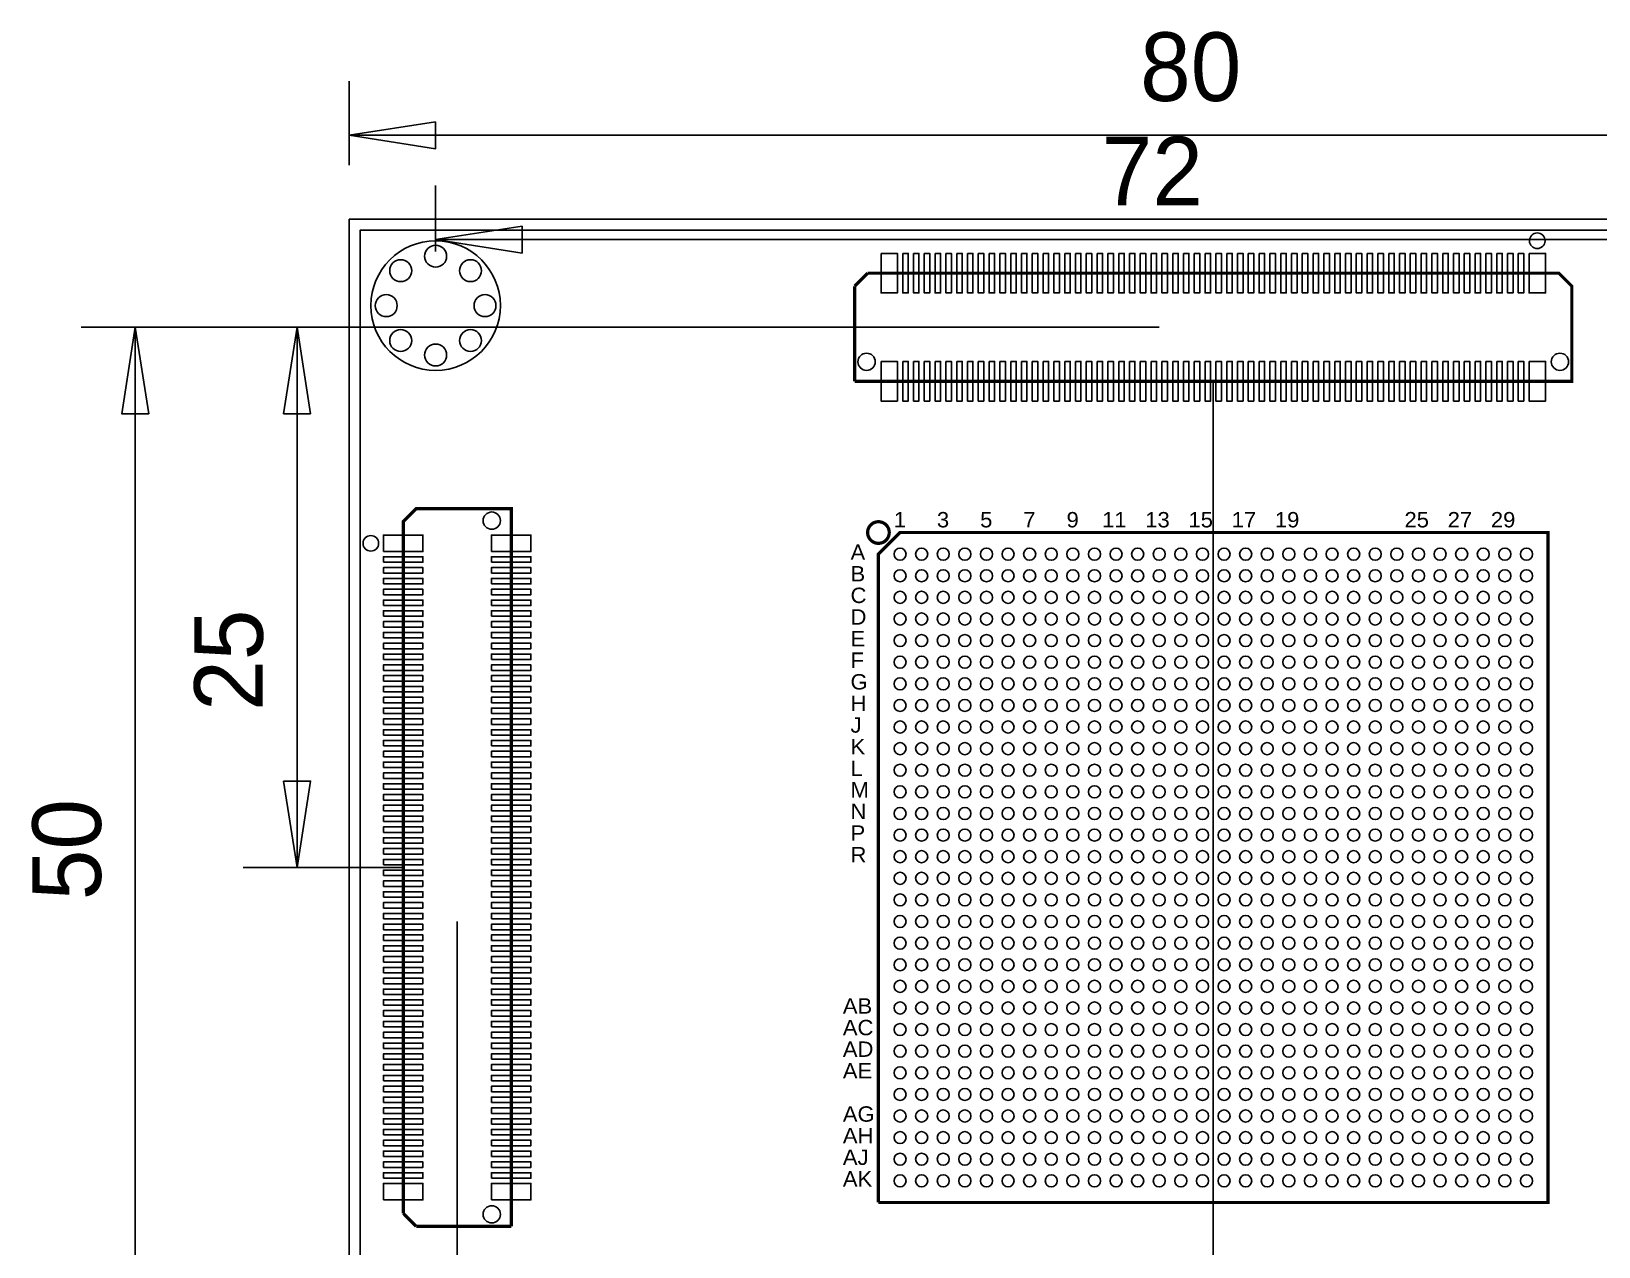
# Model space of a CAD drawing. Extents: x -15 to 102, y -18 to 70.
# Drawn here: x -14.7 to 57.8, y 12.5 to 68.7 of the extents above; entities that cross this region are included whole.
import ezdxf

# ---------------------------------------------------------------- set-up
doc = ezdxf.new("R2010")
doc.units = 0
doc.layers.add('123', color=253, linetype='CONTINUOUS')

msp = doc.modelspace()

# ---------------------------------------------------------------- linework, layer by layer
at = {"layer": '123'}
for points in [[(0, 62.5), (0, 66.381)], [(4, 64.506), (0, 63.881), (4, 63.256), (4, 64.506)], [(39.37, 63.881), (0, 63.881)], [(39.37, 63.881), (80, 63.881)], [(4, 58.5), (4, 61.555)], [(0, 0), (80, 0), (80, 60), (0, 60), (0, 0)], [(8, 59.68), (4, 59.055), (8, 58.43), (8, 59.68)], [(37.592, 59.055), (4, 59.055)], [(37.592, 59.055), (76, 59.055)], [(37.5, 55), (-12.406, 55)], [(-9.281, 51), (-9.906, 55), (-10.531, 51), (-9.281, 51)], [(-9.906, 31.242), (-9.906, 55)], [(37.5, 55), (-4.913, 55)], [(-1.788, 51), (-2.413, 55), (-3.038, 51), (-1.788, 51)], [(-2.413, 40.005), (-2.413, 55)], [(40, 52.5), (40, -10.501)], [(-2.413, 40.005), (-2.413, 30)], [(-3.038, 34), (-2.413, 30), (-1.788, 34), (-3.038, 34)], [(-9.906, 31.242), (-9.906, 5)], [(2.5, 30), (-4.913, 30)], [(5, 27.5), (5, -18.248)], [(5, 27.5), (5, -10.501)]]:
    msp.add_lwpolyline(points, dxfattribs=at)
for points in [[(0.508, 0.508), (0.508, 59.492), (79.492, 59.492), (79.492, 0.508)], [(24.619, 58.4144), (24.619, 56.5856), (25.381, 56.5856), (25.381, 58.4144)], [(25.623, 58.4144), (25.623, 56.5856), (25.877, 56.5856), (25.877, 58.4144)], [(26.123, 58.4144), (26.123, 56.5856), (26.377, 56.5856), (26.377, 58.4144)], [(26.623, 58.4144), (26.623, 56.5856), (26.877, 56.5856), (26.877, 58.4144)], [(27.123, 58.4144), (27.123, 56.5856), (27.377, 56.5856), (27.377, 58.4144)], [(27.623, 58.4144), (27.623, 56.5856), (27.877, 56.5856), (27.877, 58.4144)], [(28.123, 58.4144), (28.123, 56.5856), (28.377, 56.5856), (28.377, 58.4144)], [(28.623, 58.4144), (28.623, 56.5856), (28.877, 56.5856), (28.877, 58.4144)], [(29.123, 58.4144), (29.123, 56.5856), (29.377, 56.5856), (29.377, 58.4144)], [(29.623, 58.4144), (29.623, 56.5856), (29.877, 56.5856), (29.877, 58.4144)], [(30.123, 58.4144), (30.123, 56.5856), (30.377, 56.5856), (30.377, 58.4144)], [(30.623, 58.4144), (30.623, 56.5856), (30.877, 56.5856), (30.877, 58.4144)], [(31.123, 58.4144), (31.123, 56.5856), (31.377, 56.5856), (31.377, 58.4144)], [(31.623, 58.4144), (31.623, 56.5856), (31.877, 56.5856), (31.877, 58.4144)], [(32.123, 58.4144), (32.123, 56.5856), (32.377, 56.5856), (32.377, 58.4144)], [(32.623, 58.4144), (32.623, 56.5856), (32.877, 56.5856), (32.877, 58.4144)], [(33.123, 58.4144), (33.123, 56.5856), (33.377, 56.5856), (33.377, 58.4144)], [(33.623, 58.4144), (33.623, 56.5856), (33.877, 56.5856), (33.877, 58.4144)], [(34.123, 58.4144), (34.123, 56.5856), (34.377, 56.5856), (34.377, 58.4144)], [(34.623, 58.4144), (34.623, 56.5856), (34.877, 56.5856), (34.877, 58.4144)], [(35.123, 58.4144), (35.123, 56.5856), (35.377, 56.5856), (35.377, 58.4144)], [(35.623, 58.4144), (35.623, 56.5856), (35.877, 56.5856), (35.877, 58.4144)], [(36.123, 58.4144), (36.123, 56.5856), (36.377, 56.5856), (36.377, 58.4144)], [(36.623, 58.4144), (36.623, 56.5856), (36.877, 56.5856), (36.877, 58.4144)], [(37.123, 58.4144), (37.123, 56.5856), (37.377, 56.5856), (37.377, 58.4144)], [(37.623, 58.4144), (37.623, 56.5856), (37.877, 56.5856), (37.877, 58.4144)], [(38.123, 58.4144), (38.123, 56.5856), (38.377, 56.5856), (38.377, 58.4144)], [(38.623, 58.4144), (38.623, 56.5856), (38.877, 56.5856), (38.877, 58.4144)], [(39.123, 58.4144), (39.123, 56.5856), (39.377, 56.5856), (39.377, 58.4144)], [(39.623, 58.4144), (39.623, 56.5856), (39.877, 56.5856), (39.877, 58.4144)], [(40.123, 58.4144), (40.123, 56.5856), (40.377, 56.5856), (40.377, 58.4144)], [(40.623, 58.4144), (40.623, 56.5856), (40.877, 56.5856), (40.877, 58.4144)], [(41.123, 58.4144), (41.123, 56.5856), (41.377, 56.5856), (41.377, 58.4144)], [(41.623, 58.4144), (41.623, 56.5856), (41.877, 56.5856), (41.877, 58.4144)], [(42.123, 58.4144), (42.123, 56.5856), (42.377, 56.5856), (42.377, 58.4144)], [(42.623, 58.4144), (42.623, 56.5856), (42.877, 56.5856), (42.877, 58.4144)], [(43.123, 58.4144), (43.123, 56.5856), (43.377, 56.5856), (43.377, 58.4144)], [(43.623, 58.4144), (43.623, 56.5856), (43.877, 56.5856), (43.877, 58.4144)], [(44.123, 58.4144), (44.123, 56.5856), (44.377, 56.5856), (44.377, 58.4144)], [(44.623, 58.4144), (44.623, 56.5856), (44.877, 56.5856), (44.877, 58.4144)], [(45.123, 58.4144), (45.123, 56.5856), (45.377, 56.5856), (45.377, 58.4144)], [(45.623, 58.4144), (45.623, 56.5856), (45.877, 56.5856), (45.877, 58.4144)], [(46.123, 58.4144), (46.123, 56.5856), (46.377, 56.5856), (46.377, 58.4144)], [(46.623, 58.4144), (46.623, 56.5856), (46.877, 56.5856), (46.877, 58.4144)], [(47.123, 58.4144), (47.123, 56.5856), (47.377, 56.5856), (47.377, 58.4144)], [(47.623, 58.4144), (47.623, 56.5856), (47.877, 56.5856), (47.877, 58.4144)], [(48.123, 58.4144), (48.123, 56.5856), (48.377, 56.5856), (48.377, 58.4144)], [(48.623, 58.4144), (48.623, 56.5856), (48.877, 56.5856), (48.877, 58.4144)], [(49.123, 58.4144), (49.123, 56.5856), (49.377, 56.5856), (49.377, 58.4144)], [(49.623, 58.4144), (49.623, 56.5856), (49.877, 56.5856), (49.877, 58.4144)], [(50.123, 58.4144), (50.123, 56.5856), (50.377, 56.5856), (50.377, 58.4144)], [(50.623, 58.4144), (50.623, 56.5856), (50.877, 56.5856), (50.877, 58.4144)], [(51.123, 58.4144), (51.123, 56.5856), (51.377, 56.5856), (51.377, 58.4144)], [(51.623, 58.4144), (51.623, 56.5856), (51.877, 56.5856), (51.877, 58.4144)], [(52.123, 58.4144), (52.123, 56.5856), (52.377, 56.5856), (52.377, 58.4144)], [(52.623, 58.4144), (52.623, 56.5856), (52.877, 56.5856), (52.877, 58.4144)], [(53.123, 58.4144), (53.123, 56.5856), (53.377, 56.5856), (53.377, 58.4144)], [(53.623, 58.4144), (53.623, 56.5856), (53.877, 56.5856), (53.877, 58.4144)], [(54.123, 58.4144), (54.123, 56.5856), (54.377, 56.5856), (54.377, 58.4144)], [(54.619, 58.4144), (54.619, 56.5856), (55.381, 56.5856), (55.381, 58.4144)], [(24.619, 53.4144), (24.619, 51.5856), (25.381, 51.5856), (25.381, 53.4144)], [(25.623, 53.4144), (25.623, 51.5856), (25.877, 51.5856), (25.877, 53.4144)], [(26.123, 53.4144), (26.123, 51.5856), (26.377, 51.5856), (26.377, 53.4144)], [(26.623, 53.4144), (26.623, 51.5856), (26.877, 51.5856), (26.877, 53.4144)], [(27.123, 53.4144), (27.123, 51.5856), (27.377, 51.5856), (27.377, 53.4144)], [(27.623, 53.4144), (27.623, 51.5856), (27.877, 51.5856), (27.877, 53.4144)], [(28.123, 53.4144), (28.123, 51.5856), (28.377, 51.5856), (28.377, 53.4144)], [(28.623, 53.4144), (28.623, 51.5856), (28.877, 51.5856), (28.877, 53.4144)], [(29.123, 53.4144), (29.123, 51.5856), (29.377, 51.5856), (29.377, 53.4144)], [(29.623, 53.4144), (29.623, 51.5856), (29.877, 51.5856), (29.877, 53.4144)], [(30.123, 53.4144), (30.123, 51.5856), (30.377, 51.5856), (30.377, 53.4144)], [(30.623, 53.4144), (30.623, 51.5856), (30.877, 51.5856), (30.877, 53.4144)], [(31.123, 53.4144), (31.123, 51.5856), (31.377, 51.5856), (31.377, 53.4144)], [(31.623, 53.4144), (31.623, 51.5856), (31.877, 51.5856), (31.877, 53.4144)], [(32.123, 53.4144), (32.123, 51.5856), (32.377, 51.5856), (32.377, 53.4144)], [(32.623, 53.4144), (32.623, 51.5856), (32.877, 51.5856), (32.877, 53.4144)], [(33.123, 53.4144), (33.123, 51.5856), (33.377, 51.5856), (33.377, 53.4144)], [(33.623, 53.4144), (33.623, 51.5856), (33.877, 51.5856), (33.877, 53.4144)], [(34.123, 53.4144), (34.123, 51.5856), (34.377, 51.5856), (34.377, 53.4144)], [(34.623, 53.4144), (34.623, 51.5856), (34.877, 51.5856), (34.877, 53.4144)], [(35.123, 53.4144), (35.123, 51.5856), (35.377, 51.5856), (35.377, 53.4144)], [(35.623, 53.4144), (35.623, 51.5856), (35.877, 51.5856), (35.877, 53.4144)], [(36.123, 53.4144), (36.123, 51.5856), (36.377, 51.5856), (36.377, 53.4144)], [(36.623, 53.4144), (36.623, 51.5856), (36.877, 51.5856), (36.877, 53.4144)], [(37.123, 53.4144), (37.123, 51.5856), (37.377, 51.5856), (37.377, 53.4144)], [(37.623, 53.4144), (37.623, 51.5856), (37.877, 51.5856), (37.877, 53.4144)], [(38.123, 53.4144), (38.123, 51.5856), (38.377, 51.5856), (38.377, 53.4144)], [(38.623, 53.4144), (38.623, 51.5856), (38.877, 51.5856), (38.877, 53.4144)], [(39.123, 53.4144), (39.123, 51.5856), (39.377, 51.5856), (39.377, 53.4144)], [(39.623, 53.4144), (39.623, 51.5856), (39.877, 51.5856), (39.877, 53.4144)], [(40.123, 53.4144), (40.123, 51.5856), (40.377, 51.5856), (40.377, 53.4144)], [(40.623, 53.4144), (40.623, 51.5856), (40.877, 51.5856), (40.877, 53.4144)], [(41.123, 53.4144), (41.123, 51.5856), (41.377, 51.5856), (41.377, 53.4144)], [(41.623, 53.4144), (41.623, 51.5856), (41.877, 51.5856), (41.877, 53.4144)], [(42.123, 53.4144), (42.123, 51.5856), (42.377, 51.5856), (42.377, 53.4144)], [(42.623, 53.4144), (42.623, 51.5856), (42.877, 51.5856), (42.877, 53.4144)], [(43.123, 53.4144), (43.123, 51.5856), (43.377, 51.5856), (43.377, 53.4144)], [(43.623, 53.4144), (43.623, 51.5856), (43.877, 51.5856), (43.877, 53.4144)], [(44.123, 53.4144), (44.123, 51.5856), (44.377, 51.5856), (44.377, 53.4144)], [(44.623, 53.4144), (44.623, 51.5856), (44.877, 51.5856), (44.877, 53.4144)], [(45.123, 53.4144), (45.123, 51.5856), (45.377, 51.5856), (45.377, 53.4144)], [(45.623, 53.4144), (45.623, 51.5856), (45.877, 51.5856), (45.877, 53.4144)], [(46.123, 53.4144), (46.123, 51.5856), (46.377, 51.5856), (46.377, 53.4144)], [(46.623, 53.4144), (46.623, 51.5856), (46.877, 51.5856), (46.877, 53.4144)], [(47.123, 53.4144), (47.123, 51.5856), (47.377, 51.5856), (47.377, 53.4144)], [(47.623, 53.4144), (47.623, 51.5856), (47.877, 51.5856), (47.877, 53.4144)], [(48.123, 53.4144), (48.123, 51.5856), (48.377, 51.5856), (48.377, 53.4144)], [(48.623, 53.4144), (48.623, 51.5856), (48.877, 51.5856), (48.877, 53.4144)], [(49.123, 53.4144), (49.123, 51.5856), (49.377, 51.5856), (49.377, 53.4144)], [(49.623, 53.4144), (49.623, 51.5856), (49.877, 51.5856), (49.877, 53.4144)], [(50.123, 53.4144), (50.123, 51.5856), (50.377, 51.5856), (50.377, 53.4144)], [(50.623, 53.4144), (50.623, 51.5856), (50.877, 51.5856), (50.877, 53.4144)], [(51.123, 53.4144), (51.123, 51.5856), (51.377, 51.5856), (51.377, 53.4144)], [(51.623, 53.4144), (51.623, 51.5856), (51.877, 51.5856), (51.877, 53.4144)], [(52.123, 53.4144), (52.123, 51.5856), (52.377, 51.5856), (52.377, 53.4144)], [(52.623, 53.4144), (52.623, 51.5856), (52.877, 51.5856), (52.877, 53.4144)], [(53.123, 53.4144), (53.123, 51.5856), (53.377, 51.5856), (53.377, 53.4144)], [(53.623, 53.4144), (53.623, 51.5856), (53.877, 51.5856), (53.877, 53.4144)], [(54.123, 53.4144), (54.123, 51.5856), (54.377, 51.5856), (54.377, 53.4144)], [(54.619, 53.4144), (54.619, 51.5856), (55.381, 51.5856), (55.381, 53.4144)], [(1.5856, 44.619), (3.4144, 44.619), (3.4144, 45.381), (1.5856, 45.381)], [(6.5856, 44.619), (8.4144, 44.619), (8.4144, 45.381), (6.5856, 45.381)], [(1.5856, 44.123), (3.4144, 44.123), (3.4144, 44.377), (1.5856, 44.377)], [(6.5856, 44.123), (8.4144, 44.123), (8.4144, 44.377), (6.5856, 44.377)], [(1.5856, 43.623), (3.4144, 43.623), (3.4144, 43.877), (1.5856, 43.877)], [(6.5856, 43.623), (8.4144, 43.623), (8.4144, 43.877), (6.5856, 43.877)], [(1.5856, 43.123), (3.4144, 43.123), (3.4144, 43.377), (1.5856, 43.377)], [(1.5856, 42.623), (3.4144, 42.623), (3.4144, 42.877), (1.5856, 42.877)], [(6.5856, 43.123), (8.4144, 43.123), (8.4144, 43.377), (6.5856, 43.377)], [(6.5856, 42.623), (8.4144, 42.623), (8.4144, 42.877), (6.5856, 42.877)], [(1.5856, 42.123), (3.4144, 42.123), (3.4144, 42.377), (1.5856, 42.377)], [(6.5856, 42.123), (8.4144, 42.123), (8.4144, 42.377), (6.5856, 42.377)], [(1.5856, 41.623), (3.4144, 41.623), (3.4144, 41.877), (1.5856, 41.877)], [(1.5856, 41.123), (3.4144, 41.123), (3.4144, 41.377), (1.5856, 41.377)], [(6.5856, 41.623), (8.4144, 41.623), (8.4144, 41.877), (6.5856, 41.877)], [(6.5856, 41.123), (8.4144, 41.123), (8.4144, 41.377), (6.5856, 41.377)], [(1.5856, 40.623), (3.4144, 40.623), (3.4144, 40.877), (1.5856, 40.877)], [(6.5856, 40.623), (8.4144, 40.623), (8.4144, 40.877), (6.5856, 40.877)], [(1.5856, 40.123), (3.4144, 40.123), (3.4144, 40.377), (1.5856, 40.377)], [(6.5856, 40.123), (8.4144, 40.123), (8.4144, 40.377), (6.5856, 40.377)], [(1.5856, 39.623), (3.4144, 39.623), (3.4144, 39.877), (1.5856, 39.877)], [(1.5856, 39.123), (3.4144, 39.123), (3.4144, 39.377), (1.5856, 39.377)], [(6.5856, 39.623), (8.4144, 39.623), (8.4144, 39.877), (6.5856, 39.877)], [(6.5856, 39.123), (8.4144, 39.123), (8.4144, 39.377), (6.5856, 39.377)], [(1.5856, 38.623), (3.4144, 38.623), (3.4144, 38.877), (1.5856, 38.877)], [(6.5856, 38.623), (8.4144, 38.623), (8.4144, 38.877), (6.5856, 38.877)], [(1.5856, 38.123), (3.4144, 38.123), (3.4144, 38.377), (1.5856, 38.377)], [(1.5856, 37.623), (3.4144, 37.623), (3.4144, 37.877), (1.5856, 37.877)], [(6.5856, 38.123), (8.4144, 38.123), (8.4144, 38.377), (6.5856, 38.377)], [(6.5856, 37.623), (8.4144, 37.623), (8.4144, 37.877), (6.5856, 37.877)], [(1.5856, 37.123), (3.4144, 37.123), (3.4144, 37.377), (1.5856, 37.377)], [(6.5856, 37.123), (8.4144, 37.123), (8.4144, 37.377), (6.5856, 37.377)], [(1.5856, 36.623), (3.4144, 36.623), (3.4144, 36.877), (1.5856, 36.877)], [(1.5856, 36.123), (3.4144, 36.123), (3.4144, 36.377), (1.5856, 36.377)], [(6.5856, 36.623), (8.4144, 36.623), (8.4144, 36.877), (6.5856, 36.877)], [(6.5856, 36.123), (8.4144, 36.123), (8.4144, 36.377), (6.5856, 36.377)], [(1.5856, 35.623), (3.4144, 35.623), (3.4144, 35.877), (1.5856, 35.877)], [(6.5856, 35.623), (8.4144, 35.623), (8.4144, 35.877), (6.5856, 35.877)], [(1.5856, 35.123), (3.4144, 35.123), (3.4144, 35.377), (1.5856, 35.377)], [(1.5856, 34.623), (3.4144, 34.623), (3.4144, 34.877), (1.5856, 34.877)], [(6.5856, 35.123), (8.4144, 35.123), (8.4144, 35.377), (6.5856, 35.377)], [(6.5856, 34.623), (8.4144, 34.623), (8.4144, 34.877), (6.5856, 34.877)], [(1.5856, 34.123), (3.4144, 34.123), (3.4144, 34.377), (1.5856, 34.377)], [(6.5856, 34.123), (8.4144, 34.123), (8.4144, 34.377), (6.5856, 34.377)], [(1.5856, 33.623), (3.4144, 33.623), (3.4144, 33.877), (1.5856, 33.877)], [(1.5856, 33.123), (3.4144, 33.123), (3.4144, 33.377), (1.5856, 33.377)], [(6.5856, 33.623), (8.4144, 33.623), (8.4144, 33.877), (6.5856, 33.877)], [(6.5856, 33.123), (8.4144, 33.123), (8.4144, 33.377), (6.5856, 33.377)], [(1.5856, 32.623), (3.4144, 32.623), (3.4144, 32.877), (1.5856, 32.877)], [(6.5856, 32.623), (8.4144, 32.623), (8.4144, 32.877), (6.5856, 32.877)], [(1.5856, 32.123), (3.4144, 32.123), (3.4144, 32.377), (1.5856, 32.377)], [(6.5856, 32.123), (8.4144, 32.123), (8.4144, 32.377), (6.5856, 32.377)], [(1.5856, 31.623), (3.4144, 31.623), (3.4144, 31.877), (1.5856, 31.877)], [(1.5856, 31.123), (3.4144, 31.123), (3.4144, 31.377), (1.5856, 31.377)], [(6.5856, 31.623), (8.4144, 31.623), (8.4144, 31.877), (6.5856, 31.877)], [(6.5856, 31.123), (8.4144, 31.123), (8.4144, 31.377), (6.5856, 31.377)], [(1.5856, 30.623), (3.4144, 30.623), (3.4144, 30.877), (1.5856, 30.877)], [(6.5856, 30.623), (8.4144, 30.623), (8.4144, 30.877), (6.5856, 30.877)], [(1.5856, 30.123), (3.4144, 30.123), (3.4144, 30.377), (1.5856, 30.377)], [(1.5856, 29.623), (3.4144, 29.623), (3.4144, 29.877), (1.5856, 29.877)], [(6.5856, 30.123), (8.4144, 30.123), (8.4144, 30.377), (6.5856, 30.377)], [(6.5856, 29.623), (8.4144, 29.623), (8.4144, 29.877), (6.5856, 29.877)], [(1.5856, 29.123), (3.4144, 29.123), (3.4144, 29.377), (1.5856, 29.377)], [(6.5856, 29.123), (8.4144, 29.123), (8.4144, 29.377), (6.5856, 29.377)], [(1.5856, 28.623), (3.4144, 28.623), (3.4144, 28.877), (1.5856, 28.877)], [(1.5856, 28.123), (3.4144, 28.123), (3.4144, 28.377), (1.5856, 28.377)], [(6.5856, 28.623), (8.4144, 28.623), (8.4144, 28.877), (6.5856, 28.877)], [(6.5856, 28.123), (8.4144, 28.123), (8.4144, 28.377), (6.5856, 28.377)], [(1.5856, 27.623), (3.4144, 27.623), (3.4144, 27.877), (1.5856, 27.877)], [(6.5856, 27.623), (8.4144, 27.623), (8.4144, 27.877), (6.5856, 27.877)], [(1.5856, 27.123), (3.4144, 27.123), (3.4144, 27.377), (1.5856, 27.377)], [(1.5856, 26.623), (3.4144, 26.623), (3.4144, 26.877), (1.5856, 26.877)], [(6.5856, 27.123), (8.4144, 27.123), (8.4144, 27.377), (6.5856, 27.377)], [(6.5856, 26.623), (8.4144, 26.623), (8.4144, 26.877), (6.5856, 26.877)], [(1.5856, 26.123), (3.4144, 26.123), (3.4144, 26.377), (1.5856, 26.377)], [(6.5856, 26.123), (8.4144, 26.123), (8.4144, 26.377), (6.5856, 26.377)], [(1.5856, 25.623), (3.4144, 25.623), (3.4144, 25.877), (1.5856, 25.877)], [(6.5856, 25.623), (8.4144, 25.623), (8.4144, 25.877), (6.5856, 25.877)], [(1.5856, 25.123), (3.4144, 25.123), (3.4144, 25.377), (1.5856, 25.377)], [(1.5856, 24.623), (3.4144, 24.623), (3.4144, 24.877), (1.5856, 24.877)], [(6.5856, 25.123), (8.4144, 25.123), (8.4144, 25.377), (6.5856, 25.377)], [(6.5856, 24.623), (8.4144, 24.623), (8.4144, 24.877), (6.5856, 24.877)], [(1.5856, 24.123), (3.4144, 24.123), (3.4144, 24.377), (1.5856, 24.377)], [(6.5856, 24.123), (8.4144, 24.123), (8.4144, 24.377), (6.5856, 24.377)], [(1.5856, 23.623), (3.4144, 23.623), (3.4144, 23.877), (1.5856, 23.877)], [(1.5856, 23.123), (3.4144, 23.123), (3.4144, 23.377), (1.5856, 23.377)], [(6.5856, 23.623), (8.4144, 23.623), (8.4144, 23.877), (6.5856, 23.877)], [(6.5856, 23.123), (8.4144, 23.123), (8.4144, 23.377), (6.5856, 23.377)], [(1.5856, 22.623), (3.4144, 22.623), (3.4144, 22.877), (1.5856, 22.877)], [(6.5856, 22.623), (8.4144, 22.623), (8.4144, 22.877), (6.5856, 22.877)], [(1.5856, 22.123), (3.4144, 22.123), (3.4144, 22.377), (1.5856, 22.377)], [(1.5856, 21.623), (3.4144, 21.623), (3.4144, 21.877), (1.5856, 21.877)], [(6.5856, 22.123), (8.4144, 22.123), (8.4144, 22.377), (6.5856, 22.377)], [(6.5856, 21.623), (8.4144, 21.623), (8.4144, 21.877), (6.5856, 21.877)], [(1.5856, 21.123), (3.4144, 21.123), (3.4144, 21.377), (1.5856, 21.377)], [(6.5856, 21.123), (8.4144, 21.123), (8.4144, 21.377), (6.5856, 21.377)], [(1.5856, 20.623), (3.4144, 20.623), (3.4144, 20.877), (1.5856, 20.877)], [(1.5856, 20.123), (3.4144, 20.123), (3.4144, 20.377), (1.5856, 20.377)], [(6.5856, 20.623), (8.4144, 20.623), (8.4144, 20.877), (6.5856, 20.877)], [(6.5856, 20.123), (8.4144, 20.123), (8.4144, 20.377), (6.5856, 20.377)], [(1.5856, 19.623), (3.4144, 19.623), (3.4144, 19.877), (1.5856, 19.877)], [(6.5856, 19.623), (8.4144, 19.623), (8.4144, 19.877), (6.5856, 19.877)], [(1.5856, 19.123), (3.4144, 19.123), (3.4144, 19.377), (1.5856, 19.377)], [(1.5856, 18.623), (3.4144, 18.623), (3.4144, 18.877), (1.5856, 18.877)], [(6.5856, 19.123), (8.4144, 19.123), (8.4144, 19.377), (6.5856, 19.377)], [(6.5856, 18.623), (8.4144, 18.623), (8.4144, 18.877), (6.5856, 18.877)], [(1.5856, 18.123), (3.4144, 18.123), (3.4144, 18.377), (1.5856, 18.377)], [(6.5856, 18.123), (8.4144, 18.123), (8.4144, 18.377), (6.5856, 18.377)], [(1.5856, 17.623), (3.4144, 17.623), (3.4144, 17.877), (1.5856, 17.877)], [(6.5856, 17.623), (8.4144, 17.623), (8.4144, 17.877), (6.5856, 17.877)], [(1.5856, 17.123), (3.4144, 17.123), (3.4144, 17.377), (1.5856, 17.377)], [(1.5856, 16.623), (3.4144, 16.623), (3.4144, 16.877), (1.5856, 16.877)], [(6.5856, 17.123), (8.4144, 17.123), (8.4144, 17.377), (6.5856, 17.377)], [(6.5856, 16.623), (8.4144, 16.623), (8.4144, 16.877), (6.5856, 16.877)], [(1.5856, 16.123), (3.4144, 16.123), (3.4144, 16.377), (1.5856, 16.377)], [(6.5856, 16.123), (8.4144, 16.123), (8.4144, 16.377), (6.5856, 16.377)], [(1.5856, 15.623), (3.4144, 15.623), (3.4144, 15.877), (1.5856, 15.877)], [(1.5856, 14.619), (3.4144, 14.619), (3.4144, 15.381), (1.5856, 15.381)], [(6.5856, 15.623), (8.4144, 15.623), (8.4144, 15.877), (6.5856, 15.877)], [(6.5856, 14.619), (8.4144, 14.619), (8.4144, 15.381), (6.5856, 15.381)]]:
    msp.add_lwpolyline(points, close=True, dxfattribs=at)
for points in [[(55.361, 59, 1), (54.639, 59, 1)], [(1.361, 45, 1), (0.639, 45, 1)]]:
    msp.add_lwpolyline(points, format="xyb", close=True, dxfattribs=at)
at = {"layer": '123', "const_width": 0.15}
for points in [[(23.4, 56.9), (24, 57.5)], [(24, 57.5), (56, 57.5), (56.6, 56.9), (56.6, 52.5), (23.4, 52.5)], [(23.4, 52.5), (23.4, 56.9)], [(2.5, 14), (2.5, 46), (3.1, 46.6), (7.5, 46.6), (7.5, 13.4)], [(24.5, 14.5), (55.5, 14.5), (55.5, 45.5), (25.5, 45.5), (24.5, 44.5), (24.5, 44)], [(25.5, 45.5), (24.5, 44.5)], [(24.5, 44), (24.5, 14.5)], [(3.1, 13.4), (2.5, 14)], [(7.5, 13.4), (3.1, 13.4)]]:
    msp.add_lwpolyline(points, dxfattribs=at)
msp.add_lwpolyline([(25, 45.5, 0.999982), (24, 45.5, 1.000018), (25, 45.5)], format="xyb", dxfattribs=at)
at = {"layer": '123'}
for centre, radius in [((4, 56), 2.9972), ((4, 56), 2.9972), ((4, 58.286), 0.508), ((4, 58.286), 0.508), ((2.3835, 57.6165), 0.508), ((2.3835, 57.6165), 0.508), ((5.6165, 57.6165), 0.508), ((5.6165, 57.6165), 0.508), ((1.714, 56), 0.508), ((1.714, 56), 0.508), ((6.286, 56), 0.508), ((6.286, 56), 0.508), ((2.3835, 54.3835), 0.508), ((2.3835, 54.3835), 0.508), ((5.6165, 54.3835), 0.508), ((5.6165, 54.3835), 0.508), ((4, 53.714), 0.508), ((4, 53.714), 0.508), ((23.95, 53.4), 0.4), ((23.95, 53.4), 0.4), ((56.05, 53.4), 0.4), ((56.05, 53.4), 0.4), ((6.6, 46.05), 0.4), ((6.6, 46.05), 0.4), ((25.5, 44.5), 0.2794), ((26.5, 44.5), 0.2794), ((27.5, 44.5), 0.2794), ((28.5, 44.5), 0.2794), ((29.5, 44.5), 0.2794), ((30.5, 44.5), 0.2794), ((31.5, 44.5), 0.2794), ((32.5, 44.5), 0.2794), ((33.5, 44.5), 0.2794), ((34.5, 44.5), 0.2794), ((35.5, 44.5), 0.2794), ((36.5, 44.5), 0.2794), ((37.5, 44.5), 0.2794), ((38.5, 44.5), 0.2794), ((39.5, 44.5), 0.2794), ((40.5, 44.5), 0.2794), ((41.5, 44.5), 0.2794), ((42.5, 44.5), 0.2794), ((43.5, 44.5), 0.2794), ((44.5, 44.5), 0.2794), ((45.5, 44.5), 0.2794), ((46.5, 44.5), 0.2794), ((47.5, 44.5), 0.2794), ((48.5, 44.5), 0.2794), ((49.5, 44.5), 0.2794), ((50.5, 44.5), 0.2794), ((51.5, 44.5), 0.2794), ((52.5, 44.5), 0.2794), ((53.5, 44.5), 0.2794), ((54.5, 44.5), 0.2794), ((25.5, 43.5), 0.2794), ((26.5, 43.5), 0.2794), ((27.5, 43.5), 0.2794), ((28.5, 43.5), 0.2794), ((29.5, 43.5), 0.2794), ((30.5, 43.5), 0.2794), ((31.5, 43.5), 0.2794), ((32.5, 43.5), 0.2794), ((33.5, 43.5), 0.2794), ((34.5, 43.5), 0.2794), ((35.5, 43.5), 0.2794), ((36.5, 43.5), 0.2794), ((37.5, 43.5), 0.2794), ((38.5, 43.5), 0.2794), ((39.5, 43.5), 0.2794), ((40.5, 43.5), 0.2794), ((41.5, 43.5), 0.2794), ((42.5, 43.5), 0.2794), ((43.5, 43.5), 0.2794), ((44.5, 43.5), 0.2794), ((45.5, 43.5), 0.2794), ((46.5, 43.5), 0.2794), ((47.5, 43.5), 0.2794), ((48.5, 43.5), 0.2794), ((49.5, 43.5), 0.2794), ((50.5, 43.5), 0.2794), ((51.5, 43.5), 0.2794), ((52.5, 43.5), 0.2794), ((53.5, 43.5), 0.2794), ((54.5, 43.5), 0.2794), ((25.5, 42.5), 0.2794), ((26.5, 42.5), 0.2794), ((27.5, 42.5), 0.2794), ((28.5, 42.5), 0.2794), ((29.5, 42.5), 0.2794), ((30.5, 42.5), 0.2794), ((31.5, 42.5), 0.2794), ((32.5, 42.5), 0.2794), ((33.5, 42.5), 0.2794), ((34.5, 42.5), 0.2794), ((35.5, 42.5), 0.2794), ((36.5, 42.5), 0.2794), ((37.5, 42.5), 0.2794), ((38.5, 42.5), 0.2794), ((39.5, 42.5), 0.2794), ((40.5, 42.5), 0.2794), ((41.5, 42.5), 0.2794), ((42.5, 42.5), 0.2794), ((43.5, 42.5), 0.2794), ((44.5, 42.5), 0.2794), ((45.5, 42.5), 0.2794), ((46.5, 42.5), 0.2794), ((47.5, 42.5), 0.2794), ((48.5, 42.5), 0.2794), ((49.5, 42.5), 0.2794), ((50.5, 42.5), 0.2794), ((51.5, 42.5), 0.2794), ((52.5, 42.5), 0.2794), ((53.5, 42.5), 0.2794), ((54.5, 42.5), 0.2794), ((25.5, 41.5), 0.2794), ((26.5, 41.5), 0.2794), ((27.5, 41.5), 0.2794), ((28.5, 41.5), 0.2794), ((29.5, 41.5), 0.2794), ((30.5, 41.5), 0.2794), ((31.5, 41.5), 0.2794), ((32.5, 41.5), 0.2794), ((33.5, 41.5), 0.2794), ((34.5, 41.5), 0.2794), ((35.5, 41.5), 0.2794), ((36.5, 41.5), 0.2794), ((37.5, 41.5), 0.2794), ((38.5, 41.5), 0.2794), ((39.5, 41.5), 0.2794), ((40.5, 41.5), 0.2794), ((41.5, 41.5), 0.2794), ((42.5, 41.5), 0.2794), ((43.5, 41.5), 0.2794), ((44.5, 41.5), 0.2794), ((45.5, 41.5), 0.2794), ((46.5, 41.5), 0.2794), ((47.5, 41.5), 0.2794), ((48.5, 41.5), 0.2794), ((49.5, 41.5), 0.2794), ((50.5, 41.5), 0.2794), ((51.5, 41.5), 0.2794), ((52.5, 41.5), 0.2794), ((53.5, 41.5), 0.2794), ((54.5, 41.5), 0.2794), ((25.5, 40.5), 0.2794), ((26.5, 40.5), 0.2794), ((27.5, 40.5), 0.2794), ((28.5, 40.5), 0.2794), ((29.5, 40.5), 0.2794), ((30.5, 40.5), 0.2794), ((31.5, 40.5), 0.2794), ((32.5, 40.5), 0.2794), ((33.5, 40.5), 0.2794), ((34.5, 40.5), 0.2794), ((35.5, 40.5), 0.2794), ((36.5, 40.5), 0.2794), ((37.5, 40.5), 0.2794), ((38.5, 40.5), 0.2794), ((39.5, 40.5), 0.2794), ((40.5, 40.5), 0.2794), ((41.5, 40.5), 0.2794), ((42.5, 40.5), 0.2794), ((43.5, 40.5), 0.2794), ((44.5, 40.5), 0.2794), ((45.5, 40.5), 0.2794), ((46.5, 40.5), 0.2794), ((47.5, 40.5), 0.2794), ((48.5, 40.5), 0.2794), ((49.5, 40.5), 0.2794), ((50.5, 40.5), 0.2794), ((51.5, 40.5), 0.2794), ((52.5, 40.5), 0.2794), ((53.5, 40.5), 0.2794), ((54.5, 40.5), 0.2794), ((25.5, 39.5), 0.2794), ((26.5, 39.5), 0.2794), ((27.5, 39.5), 0.2794), ((28.5, 39.5), 0.2794), ((29.5, 39.5), 0.2794), ((30.5, 39.5), 0.2794), ((31.5, 39.5), 0.2794), ((32.5, 39.5), 0.2794), ((33.5, 39.5), 0.2794), ((34.5, 39.5), 0.2794), ((35.5, 39.5), 0.2794), ((36.5, 39.5), 0.2794), ((37.5, 39.5), 0.2794), ((38.5, 39.5), 0.2794), ((39.5, 39.5), 0.2794), ((40.5, 39.5), 0.2794), ((41.5, 39.5), 0.2794), ((42.5, 39.5), 0.2794), ((43.5, 39.5), 0.2794), ((44.5, 39.5), 0.2794), ((45.5, 39.5), 0.2794), ((46.5, 39.5), 0.2794), ((47.5, 39.5), 0.2794), ((48.5, 39.5), 0.2794), ((49.5, 39.5), 0.2794), ((50.5, 39.5), 0.2794), ((51.5, 39.5), 0.2794), ((52.5, 39.5), 0.2794), ((53.5, 39.5), 0.2794), ((54.5, 39.5), 0.2794), ((25.5, 38.5), 0.2794), ((26.5, 38.5), 0.2794), ((27.5, 38.5), 0.2794), ((28.5, 38.5), 0.2794), ((29.5, 38.5), 0.2794), ((30.5, 38.5), 0.2794), ((31.5, 38.5), 0.2794), ((32.5, 38.5), 0.2794), ((33.5, 38.5), 0.2794), ((34.5, 38.5), 0.2794), ((35.5, 38.5), 0.2794), ((36.5, 38.5), 0.2794), ((37.5, 38.5), 0.2794), ((38.5, 38.5), 0.2794), ((39.5, 38.5), 0.2794), ((40.5, 38.5), 0.2794), ((41.5, 38.5), 0.2794), ((42.5, 38.5), 0.2794), ((43.5, 38.5), 0.2794), ((44.5, 38.5), 0.2794), ((45.5, 38.5), 0.2794), ((46.5, 38.5), 0.2794), ((47.5, 38.5), 0.2794), ((48.5, 38.5), 0.2794), ((49.5, 38.5), 0.2794), ((50.5, 38.5), 0.2794), ((51.5, 38.5), 0.2794), ((52.5, 38.5), 0.2794), ((53.5, 38.5), 0.2794), ((54.5, 38.5), 0.2794), ((25.5, 37.5), 0.2794), ((26.5, 37.5), 0.2794), ((27.5, 37.5), 0.2794), ((28.5, 37.5), 0.2794), ((29.5, 37.5), 0.2794), ((30.5, 37.5), 0.2794), ((31.5, 37.5), 0.2794), ((32.5, 37.5), 0.2794), ((33.5, 37.5), 0.2794), ((34.5, 37.5), 0.2794), ((35.5, 37.5), 0.2794), ((36.5, 37.5), 0.2794), ((37.5, 37.5), 0.2794), ((38.5, 37.5), 0.2794), ((39.5, 37.5), 0.2794), ((40.5, 37.5), 0.2794), ((41.5, 37.5), 0.2794), ((42.5, 37.5), 0.2794), ((43.5, 37.5), 0.2794), ((44.5, 37.5), 0.2794), ((45.5, 37.5), 0.2794), ((46.5, 37.5), 0.2794), ((47.5, 37.5), 0.2794), ((48.5, 37.5), 0.2794), ((49.5, 37.5), 0.2794), ((50.5, 37.5), 0.2794), ((51.5, 37.5), 0.2794), ((52.5, 37.5), 0.2794), ((53.5, 37.5), 0.2794), ((54.5, 37.5), 0.2794), ((25.5, 36.5), 0.2794), ((26.5, 36.5), 0.2794), ((27.5, 36.5), 0.2794), ((28.5, 36.5), 0.2794), ((29.5, 36.5), 0.2794), ((30.5, 36.5), 0.2794), ((31.5, 36.5), 0.2794), ((32.5, 36.5), 0.2794), ((33.5, 36.5), 0.2794), ((34.5, 36.5), 0.2794), ((35.5, 36.5), 0.2794), ((36.5, 36.5), 0.2794), ((37.5, 36.5), 0.2794), ((38.5, 36.5), 0.2794), ((39.5, 36.5), 0.2794), ((40.5, 36.5), 0.2794), ((41.5, 36.5), 0.2794), ((42.5, 36.5), 0.2794), ((43.5, 36.5), 0.2794), ((44.5, 36.5), 0.2794), ((45.5, 36.5), 0.2794), ((46.5, 36.5), 0.2794), ((47.5, 36.5), 0.2794), ((48.5, 36.5), 0.2794), ((49.5, 36.5), 0.2794), ((50.5, 36.5), 0.2794), ((51.5, 36.5), 0.2794), ((52.5, 36.5), 0.2794), ((53.5, 36.5), 0.2794), ((54.5, 36.5), 0.2794), ((25.5, 35.5), 0.2794), ((26.5, 35.5), 0.2794), ((27.5, 35.5), 0.2794), ((28.5, 35.5), 0.2794), ((29.5, 35.5), 0.2794), ((30.5, 35.5), 0.2794), ((31.5, 35.5), 0.2794), ((32.5, 35.5), 0.2794), ((33.5, 35.5), 0.2794), ((34.5, 35.5), 0.2794), ((35.5, 35.5), 0.2794), ((36.5, 35.5), 0.2794), ((37.5, 35.5), 0.2794), ((38.5, 35.5), 0.2794), ((39.5, 35.5), 0.2794), ((40.5, 35.5), 0.2794), ((41.5, 35.5), 0.2794), ((42.5, 35.5), 0.2794), ((43.5, 35.5), 0.2794), ((44.5, 35.5), 0.2794), ((45.5, 35.5), 0.2794), ((46.5, 35.5), 0.2794), ((47.5, 35.5), 0.2794), ((48.5, 35.5), 0.2794), ((49.5, 35.5), 0.2794), ((50.5, 35.5), 0.2794), ((51.5, 35.5), 0.2794), ((52.5, 35.5), 0.2794), ((53.5, 35.5), 0.2794), ((54.5, 35.5), 0.2794), ((25.5, 34.5), 0.2794), ((26.5, 34.5), 0.2794), ((27.5, 34.5), 0.2794), ((28.5, 34.5), 0.2794), ((29.5, 34.5), 0.2794), ((30.5, 34.5), 0.2794), ((31.5, 34.5), 0.2794), ((32.5, 34.5), 0.2794), ((33.5, 34.5), 0.2794), ((34.5, 34.5), 0.2794), ((35.5, 34.5), 0.2794), ((36.5, 34.5), 0.2794), ((37.5, 34.5), 0.2794), ((38.5, 34.5), 0.2794), ((39.5, 34.5), 0.2794), ((40.5, 34.5), 0.2794), ((41.5, 34.5), 0.2794), ((42.5, 34.5), 0.2794), ((43.5, 34.5), 0.2794), ((44.5, 34.5), 0.2794), ((45.5, 34.5), 0.2794), ((46.5, 34.5), 0.2794), ((47.5, 34.5), 0.2794), ((48.5, 34.5), 0.2794), ((49.5, 34.5), 0.2794), ((50.5, 34.5), 0.2794), ((51.5, 34.5), 0.2794), ((52.5, 34.5), 0.2794), ((53.5, 34.5), 0.2794), ((54.5, 34.5), 0.2794), ((25.5, 33.5), 0.2794), ((26.5, 33.5), 0.2794), ((27.5, 33.5), 0.2794), ((28.5, 33.5), 0.2794), ((29.5, 33.5), 0.2794), ((30.5, 33.5), 0.2794), ((31.5, 33.5), 0.2794), ((32.5, 33.5), 0.2794), ((33.5, 33.5), 0.2794), ((34.5, 33.5), 0.2794), ((35.5, 33.5), 0.2794), ((36.5, 33.5), 0.2794), ((37.5, 33.5), 0.2794), ((38.5, 33.5), 0.2794), ((39.5, 33.5), 0.2794), ((40.5, 33.5), 0.2794), ((41.5, 33.5), 0.2794), ((42.5, 33.5), 0.2794), ((43.5, 33.5), 0.2794), ((44.5, 33.5), 0.2794), ((45.5, 33.5), 0.2794), ((46.5, 33.5), 0.2794), ((47.5, 33.5), 0.2794), ((48.5, 33.5), 0.2794), ((49.5, 33.5), 0.2794), ((50.5, 33.5), 0.2794), ((51.5, 33.5), 0.2794), ((52.5, 33.5), 0.2794), ((53.5, 33.5), 0.2794), ((54.5, 33.5), 0.2794), ((25.5, 32.5), 0.2794), ((26.5, 32.5), 0.2794), ((27.5, 32.5), 0.2794), ((28.5, 32.5), 0.2794), ((29.5, 32.5), 0.2794), ((30.5, 32.5), 0.2794), ((31.5, 32.5), 0.2794), ((32.5, 32.5), 0.2794), ((33.5, 32.5), 0.2794), ((34.5, 32.5), 0.2794), ((35.5, 32.5), 0.2794), ((36.5, 32.5), 0.2794), ((37.5, 32.5), 0.2794), ((38.5, 32.5), 0.2794), ((39.5, 32.5), 0.2794), ((40.5, 32.5), 0.2794), ((41.5, 32.5), 0.2794), ((42.5, 32.5), 0.2794), ((43.5, 32.5), 0.2794), ((44.5, 32.5), 0.2794), ((45.5, 32.5), 0.2794), ((46.5, 32.5), 0.2794), ((47.5, 32.5), 0.2794), ((48.5, 32.5), 0.2794), ((49.5, 32.5), 0.2794), ((50.5, 32.5), 0.2794), ((51.5, 32.5), 0.2794), ((52.5, 32.5), 0.2794), ((53.5, 32.5), 0.2794), ((54.5, 32.5), 0.2794), ((25.5, 31.5), 0.2794), ((26.5, 31.5), 0.2794), ((27.5, 31.5), 0.2794), ((28.5, 31.5), 0.2794), ((29.5, 31.5), 0.2794), ((30.5, 31.5), 0.2794), ((31.5, 31.5), 0.2794), ((32.5, 31.5), 0.2794), ((33.5, 31.5), 0.2794), ((34.5, 31.5), 0.2794), ((35.5, 31.5), 0.2794), ((36.5, 31.5), 0.2794), ((37.5, 31.5), 0.2794), ((38.5, 31.5), 0.2794), ((39.5, 31.5), 0.2794), ((40.5, 31.5), 0.2794), ((41.5, 31.5), 0.2794), ((42.5, 31.5), 0.2794), ((43.5, 31.5), 0.2794), ((44.5, 31.5), 0.2794), ((45.5, 31.5), 0.2794), ((46.5, 31.5), 0.2794), ((47.5, 31.5), 0.2794), ((48.5, 31.5), 0.2794), ((49.5, 31.5), 0.2794), ((50.5, 31.5), 0.2794), ((51.5, 31.5), 0.2794), ((52.5, 31.5), 0.2794), ((53.5, 31.5), 0.2794), ((54.5, 31.5), 0.2794), ((25.5, 30.5), 0.2794), ((26.5, 30.5), 0.2794), ((27.5, 30.5), 0.2794), ((28.5, 30.5), 0.2794), ((29.5, 30.5), 0.2794), ((30.5, 30.5), 0.2794), ((31.5, 30.5), 0.2794), ((32.5, 30.5), 0.2794), ((33.5, 30.5), 0.2794), ((34.5, 30.5), 0.2794), ((35.5, 30.5), 0.2794), ((36.5, 30.5), 0.2794), ((37.5, 30.5), 0.2794), ((38.5, 30.5), 0.2794), ((39.5, 30.5), 0.2794), ((40.5, 30.5), 0.2794), ((41.5, 30.5), 0.2794), ((42.5, 30.5), 0.2794), ((43.5, 30.5), 0.2794), ((44.5, 30.5), 0.2794), ((45.5, 30.5), 0.2794), ((46.5, 30.5), 0.2794), ((47.5, 30.5), 0.2794), ((48.5, 30.5), 0.2794), ((49.5, 30.5), 0.2794), ((50.5, 30.5), 0.2794), ((51.5, 30.5), 0.2794), ((52.5, 30.5), 0.2794), ((53.5, 30.5), 0.2794), ((54.5, 30.5), 0.2794), ((25.5, 29.5), 0.2794), ((26.5, 29.5), 0.2794), ((27.5, 29.5), 0.2794), ((28.5, 29.5), 0.2794), ((29.5, 29.5), 0.2794), ((30.5, 29.5), 0.2794), ((31.5, 29.5), 0.2794), ((32.5, 29.5), 0.2794), ((33.5, 29.5), 0.2794), ((34.5, 29.5), 0.2794), ((35.5, 29.5), 0.2794), ((36.5, 29.5), 0.2794), ((37.5, 29.5), 0.2794), ((38.5, 29.5), 0.2794), ((39.5, 29.5), 0.2794), ((40.5, 29.5), 0.2794), ((41.5, 29.5), 0.2794), ((42.5, 29.5), 0.2794), ((43.5, 29.5), 0.2794), ((44.5, 29.5), 0.2794), ((45.5, 29.5), 0.2794), ((46.5, 29.5), 0.2794), ((47.5, 29.5), 0.2794), ((48.5, 29.5), 0.2794), ((49.5, 29.5), 0.2794), ((50.5, 29.5), 0.2794), ((51.5, 29.5), 0.2794), ((52.5, 29.5), 0.2794), ((53.5, 29.5), 0.2794), ((54.5, 29.5), 0.2794), ((25.5, 28.5), 0.2794), ((26.5, 28.5), 0.2794), ((27.5, 28.5), 0.2794), ((28.5, 28.5), 0.2794), ((29.5, 28.5), 0.2794), ((30.5, 28.5), 0.2794), ((31.5, 28.5), 0.2794), ((32.5, 28.5), 0.2794), ((33.5, 28.5), 0.2794), ((34.5, 28.5), 0.2794), ((35.5, 28.5), 0.2794), ((36.5, 28.5), 0.2794), ((37.5, 28.5), 0.2794), ((38.5, 28.5), 0.2794), ((39.5, 28.5), 0.2794), ((40.5, 28.5), 0.2794), ((41.5, 28.5), 0.2794), ((42.5, 28.5), 0.2794), ((43.5, 28.5), 0.2794), ((44.5, 28.5), 0.2794), ((45.5, 28.5), 0.2794), ((46.5, 28.5), 0.2794), ((47.5, 28.5), 0.2794), ((48.5, 28.5), 0.2794), ((49.5, 28.5), 0.2794), ((50.5, 28.5), 0.2794), ((51.5, 28.5), 0.2794), ((52.5, 28.5), 0.2794), ((53.5, 28.5), 0.2794), ((54.5, 28.5), 0.2794), ((25.5, 27.5), 0.2794), ((26.5, 27.5), 0.2794), ((27.5, 27.5), 0.2794), ((28.5, 27.5), 0.2794), ((29.5, 27.5), 0.2794), ((30.5, 27.5), 0.2794), ((31.5, 27.5), 0.2794), ((32.5, 27.5), 0.2794), ((33.5, 27.5), 0.2794), ((34.5, 27.5), 0.2794), ((35.5, 27.5), 0.2794), ((36.5, 27.5), 0.2794), ((37.5, 27.5), 0.2794), ((38.5, 27.5), 0.2794), ((39.5, 27.5), 0.2794), ((40.5, 27.5), 0.2794), ((41.5, 27.5), 0.2794), ((42.5, 27.5), 0.2794), ((43.5, 27.5), 0.2794), ((44.5, 27.5), 0.2794), ((45.5, 27.5), 0.2794), ((46.5, 27.5), 0.2794), ((47.5, 27.5), 0.2794), ((48.5, 27.5), 0.2794), ((49.5, 27.5), 0.2794), ((50.5, 27.5), 0.2794), ((51.5, 27.5), 0.2794), ((52.5, 27.5), 0.2794), ((53.5, 27.5), 0.2794), ((54.5, 27.5), 0.2794), ((25.5, 26.5), 0.2794), ((26.5, 26.5), 0.2794), ((27.5, 26.5), 0.2794), ((28.5, 26.5), 0.2794), ((29.5, 26.5), 0.2794), ((30.5, 26.5), 0.2794), ((31.5, 26.5), 0.2794), ((32.5, 26.5), 0.2794), ((33.5, 26.5), 0.2794), ((34.5, 26.5), 0.2794), ((35.5, 26.5), 0.2794), ((36.5, 26.5), 0.2794), ((37.5, 26.5), 0.2794), ((38.5, 26.5), 0.2794), ((39.5, 26.5), 0.2794), ((40.5, 26.5), 0.2794), ((41.5, 26.5), 0.2794), ((42.5, 26.5), 0.2794), ((43.5, 26.5), 0.2794), ((44.5, 26.5), 0.2794), ((45.5, 26.5), 0.2794), ((46.5, 26.5), 0.2794), ((47.5, 26.5), 0.2794), ((48.5, 26.5), 0.2794), ((49.5, 26.5), 0.2794), ((50.5, 26.5), 0.2794), ((51.5, 26.5), 0.2794), ((52.5, 26.5), 0.2794), ((53.5, 26.5), 0.2794), ((54.5, 26.5), 0.2794), ((25.5, 25.5), 0.2794), ((26.5, 25.5), 0.2794), ((27.5, 25.5), 0.2794), ((28.5, 25.5), 0.2794), ((29.5, 25.5), 0.2794), ((30.5, 25.5), 0.2794), ((31.5, 25.5), 0.2794), ((32.5, 25.5), 0.2794), ((33.5, 25.5), 0.2794), ((34.5, 25.5), 0.2794), ((35.5, 25.5), 0.2794), ((36.5, 25.5), 0.2794), ((37.5, 25.5), 0.2794), ((38.5, 25.5), 0.2794), ((39.5, 25.5), 0.2794), ((40.5, 25.5), 0.2794), ((41.5, 25.5), 0.2794), ((42.5, 25.5), 0.2794), ((43.5, 25.5), 0.2794), ((44.5, 25.5), 0.2794), ((45.5, 25.5), 0.2794), ((46.5, 25.5), 0.2794), ((47.5, 25.5), 0.2794), ((48.5, 25.5), 0.2794), ((49.5, 25.5), 0.2794), ((50.5, 25.5), 0.2794), ((51.5, 25.5), 0.2794), ((52.5, 25.5), 0.2794), ((53.5, 25.5), 0.2794), ((54.5, 25.5), 0.2794), ((25.5, 24.5), 0.2794), ((26.5, 24.5), 0.2794), ((27.5, 24.5), 0.2794), ((28.5, 24.5), 0.2794), ((29.5, 24.5), 0.2794), ((30.5, 24.5), 0.2794), ((31.5, 24.5), 0.2794), ((32.5, 24.5), 0.2794), ((33.5, 24.5), 0.2794), ((34.5, 24.5), 0.2794), ((35.5, 24.5), 0.2794), ((36.5, 24.5), 0.2794), ((37.5, 24.5), 0.2794), ((38.5, 24.5), 0.2794), ((39.5, 24.5), 0.2794), ((40.5, 24.5), 0.2794), ((41.5, 24.5), 0.2794), ((42.5, 24.5), 0.2794), ((43.5, 24.5), 0.2794), ((44.5, 24.5), 0.2794), ((45.5, 24.5), 0.2794), ((46.5, 24.5), 0.2794), ((47.5, 24.5), 0.2794), ((48.5, 24.5), 0.2794), ((49.5, 24.5), 0.2794), ((50.5, 24.5), 0.2794), ((51.5, 24.5), 0.2794), ((52.5, 24.5), 0.2794), ((53.5, 24.5), 0.2794), ((54.5, 24.5), 0.2794), ((25.5, 23.5), 0.2794), ((26.5, 23.5), 0.2794), ((27.5, 23.5), 0.2794), ((28.5, 23.5), 0.2794), ((29.5, 23.5), 0.2794), ((30.5, 23.5), 0.2794), ((31.5, 23.5), 0.2794), ((32.5, 23.5), 0.2794), ((33.5, 23.5), 0.2794), ((34.5, 23.5), 0.2794), ((35.5, 23.5), 0.2794), ((36.5, 23.5), 0.2794), ((37.5, 23.5), 0.2794), ((38.5, 23.5), 0.2794), ((39.5, 23.5), 0.2794), ((40.5, 23.5), 0.2794), ((41.5, 23.5), 0.2794), ((42.5, 23.5), 0.2794), ((43.5, 23.5), 0.2794), ((44.5, 23.5), 0.2794), ((45.5, 23.5), 0.2794), ((46.5, 23.5), 0.2794), ((47.5, 23.5), 0.2794), ((48.5, 23.5), 0.2794), ((49.5, 23.5), 0.2794), ((50.5, 23.5), 0.2794), ((51.5, 23.5), 0.2794), ((52.5, 23.5), 0.2794), ((53.5, 23.5), 0.2794), ((54.5, 23.5), 0.2794), ((25.5, 22.5), 0.2794), ((26.5, 22.5), 0.2794), ((27.5, 22.5), 0.2794), ((28.5, 22.5), 0.2794), ((29.5, 22.5), 0.2794), ((30.5, 22.5), 0.2794), ((31.5, 22.5), 0.2794), ((32.5, 22.5), 0.2794), ((33.5, 22.5), 0.2794), ((34.5, 22.5), 0.2794), ((35.5, 22.5), 0.2794), ((36.5, 22.5), 0.2794), ((37.5, 22.5), 0.2794), ((38.5, 22.5), 0.2794), ((39.5, 22.5), 0.2794), ((40.5, 22.5), 0.2794), ((41.5, 22.5), 0.2794), ((42.5, 22.5), 0.2794), ((43.5, 22.5), 0.2794), ((44.5, 22.5), 0.2794), ((45.5, 22.5), 0.2794), ((46.5, 22.5), 0.2794), ((47.5, 22.5), 0.2794), ((48.5, 22.5), 0.2794), ((49.5, 22.5), 0.2794), ((50.5, 22.5), 0.2794), ((51.5, 22.5), 0.2794), ((52.5, 22.5), 0.2794), ((53.5, 22.5), 0.2794), ((54.5, 22.5), 0.2794), ((25.5, 21.5), 0.2794), ((26.5, 21.5), 0.2794), ((27.5, 21.5), 0.2794), ((28.5, 21.5), 0.2794), ((29.5, 21.5), 0.2794), ((30.5, 21.5), 0.2794), ((31.5, 21.5), 0.2794), ((32.5, 21.5), 0.2794), ((33.5, 21.5), 0.2794), ((34.5, 21.5), 0.2794), ((35.5, 21.5), 0.2794), ((36.5, 21.5), 0.2794), ((37.5, 21.5), 0.2794), ((38.5, 21.5), 0.2794), ((39.5, 21.5), 0.2794), ((40.5, 21.5), 0.2794), ((41.5, 21.5), 0.2794), ((42.5, 21.5), 0.2794), ((43.5, 21.5), 0.2794), ((44.5, 21.5), 0.2794), ((45.5, 21.5), 0.2794), ((46.5, 21.5), 0.2794), ((47.5, 21.5), 0.2794), ((48.5, 21.5), 0.2794), ((49.5, 21.5), 0.2794), ((50.5, 21.5), 0.2794), ((51.5, 21.5), 0.2794), ((52.5, 21.5), 0.2794), ((53.5, 21.5), 0.2794), ((54.5, 21.5), 0.2794), ((25.5, 20.5), 0.2794), ((26.5, 20.5), 0.2794), ((27.5, 20.5), 0.2794), ((28.5, 20.5), 0.2794), ((29.5, 20.5), 0.2794), ((30.5, 20.5), 0.2794), ((31.5, 20.5), 0.2794), ((32.5, 20.5), 0.2794), ((33.5, 20.5), 0.2794), ((34.5, 20.5), 0.2794), ((35.5, 20.5), 0.2794), ((36.5, 20.5), 0.2794), ((37.5, 20.5), 0.2794), ((38.5, 20.5), 0.2794), ((39.5, 20.5), 0.2794), ((40.5, 20.5), 0.2794), ((41.5, 20.5), 0.2794), ((42.5, 20.5), 0.2794), ((43.5, 20.5), 0.2794), ((44.5, 20.5), 0.2794), ((45.5, 20.5), 0.2794), ((46.5, 20.5), 0.2794), ((47.5, 20.5), 0.2794), ((48.5, 20.5), 0.2794), ((49.5, 20.5), 0.2794), ((50.5, 20.5), 0.2794), ((51.5, 20.5), 0.2794), ((52.5, 20.5), 0.2794), ((53.5, 20.5), 0.2794), ((54.5, 20.5), 0.2794), ((25.5, 19.5), 0.2794), ((26.5, 19.5), 0.2794), ((27.5, 19.5), 0.2794), ((28.5, 19.5), 0.2794), ((29.5, 19.5), 0.2794), ((30.5, 19.5), 0.2794), ((31.5, 19.5), 0.2794), ((32.5, 19.5), 0.2794), ((33.5, 19.5), 0.2794), ((34.5, 19.5), 0.2794), ((35.5, 19.5), 0.2794), ((36.5, 19.5), 0.2794), ((37.5, 19.5), 0.2794), ((38.5, 19.5), 0.2794), ((39.5, 19.5), 0.2794), ((40.5, 19.5), 0.2794), ((41.5, 19.5), 0.2794), ((42.5, 19.5), 0.2794), ((43.5, 19.5), 0.2794), ((44.5, 19.5), 0.2794), ((45.5, 19.5), 0.2794), ((46.5, 19.5), 0.2794), ((47.5, 19.5), 0.2794), ((48.5, 19.5), 0.2794), ((49.5, 19.5), 0.2794), ((50.5, 19.5), 0.2794), ((51.5, 19.5), 0.2794), ((52.5, 19.5), 0.2794), ((53.5, 19.5), 0.2794), ((54.5, 19.5), 0.2794), ((25.5, 18.5), 0.2794), ((26.5, 18.5), 0.2794), ((27.5, 18.5), 0.2794), ((28.5, 18.5), 0.2794), ((29.5, 18.5), 0.2794), ((30.5, 18.5), 0.2794), ((31.5, 18.5), 0.2794), ((32.5, 18.5), 0.2794), ((33.5, 18.5), 0.2794), ((34.5, 18.5), 0.2794), ((35.5, 18.5), 0.2794), ((36.5, 18.5), 0.2794), ((37.5, 18.5), 0.2794), ((38.5, 18.5), 0.2794), ((39.5, 18.5), 0.2794), ((40.5, 18.5), 0.2794), ((41.5, 18.5), 0.2794), ((42.5, 18.5), 0.2794), ((43.5, 18.5), 0.2794), ((44.5, 18.5), 0.2794), ((45.5, 18.5), 0.2794), ((46.5, 18.5), 0.2794), ((47.5, 18.5), 0.2794), ((48.5, 18.5), 0.2794), ((49.5, 18.5), 0.2794), ((50.5, 18.5), 0.2794), ((51.5, 18.5), 0.2794), ((52.5, 18.5), 0.2794), ((53.5, 18.5), 0.2794), ((54.5, 18.5), 0.2794), ((25.5, 17.5), 0.2794), ((26.5, 17.5), 0.2794), ((27.5, 17.5), 0.2794), ((28.5, 17.5), 0.2794), ((29.5, 17.5), 0.2794), ((30.5, 17.5), 0.2794), ((31.5, 17.5), 0.2794), ((32.5, 17.5), 0.2794), ((33.5, 17.5), 0.2794), ((34.5, 17.5), 0.2794), ((35.5, 17.5), 0.2794), ((36.5, 17.5), 0.2794), ((37.5, 17.5), 0.2794), ((38.5, 17.5), 0.2794), ((39.5, 17.5), 0.2794), ((40.5, 17.5), 0.2794), ((41.5, 17.5), 0.2794), ((42.5, 17.5), 0.2794), ((43.5, 17.5), 0.2794), ((44.5, 17.5), 0.2794), ((45.5, 17.5), 0.2794), ((46.5, 17.5), 0.2794), ((47.5, 17.5), 0.2794), ((48.5, 17.5), 0.2794), ((49.5, 17.5), 0.2794), ((50.5, 17.5), 0.2794), ((51.5, 17.5), 0.2794), ((52.5, 17.5), 0.2794), ((53.5, 17.5), 0.2794), ((54.5, 17.5), 0.2794), ((25.5, 16.5), 0.2794), ((26.5, 16.5), 0.2794), ((27.5, 16.5), 0.2794), ((28.5, 16.5), 0.2794), ((29.5, 16.5), 0.2794), ((30.5, 16.5), 0.2794), ((31.5, 16.5), 0.2794), ((32.5, 16.5), 0.2794), ((33.5, 16.5), 0.2794), ((34.5, 16.5), 0.2794), ((35.5, 16.5), 0.2794), ((36.5, 16.5), 0.2794), ((37.5, 16.5), 0.2794), ((38.5, 16.5), 0.2794), ((39.5, 16.5), 0.2794), ((40.5, 16.5), 0.2794), ((41.5, 16.5), 0.2794), ((42.5, 16.5), 0.2794), ((43.5, 16.5), 0.2794), ((44.5, 16.5), 0.2794), ((45.5, 16.5), 0.2794), ((46.5, 16.5), 0.2794), ((47.5, 16.5), 0.2794), ((48.5, 16.5), 0.2794), ((49.5, 16.5), 0.2794), ((50.5, 16.5), 0.2794), ((51.5, 16.5), 0.2794), ((52.5, 16.5), 0.2794), ((53.5, 16.5), 0.2794), ((54.5, 16.5), 0.2794), ((25.5, 15.5), 0.2794), ((26.5, 15.5), 0.2794), ((27.5, 15.5), 0.2794), ((28.5, 15.5), 0.2794), ((29.5, 15.5), 0.2794), ((30.5, 15.5), 0.2794), ((31.5, 15.5), 0.2794), ((32.5, 15.5), 0.2794), ((33.5, 15.5), 0.2794), ((34.5, 15.5), 0.2794), ((35.5, 15.5), 0.2794), ((36.5, 15.5), 0.2794), ((37.5, 15.5), 0.2794), ((38.5, 15.5), 0.2794), ((39.5, 15.5), 0.2794), ((40.5, 15.5), 0.2794), ((41.5, 15.5), 0.2794), ((42.5, 15.5), 0.2794), ((43.5, 15.5), 0.2794), ((44.5, 15.5), 0.2794), ((45.5, 15.5), 0.2794), ((46.5, 15.5), 0.2794), ((47.5, 15.5), 0.2794), ((48.5, 15.5), 0.2794), ((49.5, 15.5), 0.2794), ((50.5, 15.5), 0.2794), ((51.5, 15.5), 0.2794), ((52.5, 15.5), 0.2794), ((53.5, 15.5), 0.2794), ((54.5, 15.5), 0.2794), ((6.6, 13.95), 0.4), ((6.6, 13.95), 0.4)]:
    msp.add_circle(centre, radius, dxfattribs=at)

# ---------------------------------------------------------------- texts
for s, height, width, p in [('80', 3.175, 0.992, (36.6141, 65.4685)), ('72', 3.175, 0.992, (34.8361, 60.6425)), ('1', 0.7112, 1.071429, (25.2079, 45.7375)), ('3', 0.7112, 1.071429, (27.2079, 45.7375)), ('5', 0.7112, 1.071429, (29.2079, 45.7375)), ('7', 0.7112, 1.071429, (31.2079, 45.7375)), ('9', 0.7112, 1.071429, (33.2079, 45.7375)), ('11', 0.7112, 1.071429, (34.8523, 45.7375)), ('13', 0.7112, 1.071429, (36.8523, 45.7375)), ('15', 0.7112, 1.071429, (38.8523, 45.7375)), ('17', 0.7112, 1.071429, (40.8523, 45.7375)), ('19', 0.7112, 1.071429, (42.8523, 45.7375)), ('25', 0.7112, 1.071429, (48.8523, 45.7375)), ('27', 0.7112, 1.071429, (50.8523, 45.7375)), ('29', 0.7112, 1.071429, (52.8523, 45.7375)), ('A', 0.7112, 1.071429, (23.2079, 44.2375)), ('B', 0.7112, 1.071429, (23.2079, 43.2375)), ('C', 0.7112, 1.071429, (23.2079, 42.2375)), ('D', 0.7112, 1.071429, (23.2079, 41.2375)), ('E', 0.7112, 1.071429, (23.2079, 40.2375)), ('F', 0.7112, 1.071429, (23.2079, 39.2375)), ('G', 0.7112, 1.071429, (23.2079, 38.2375)), ('H', 0.7112, 1.071429, (23.2079, 37.2375)), ('J', 0.7112, 1.071429, (23.2079, 36.2375)), ('K', 0.7112, 1.071429, (23.2079, 35.2375)), ('L', 0.7112, 1.071429, (23.2079, 34.2375)), ('M', 0.7112, 1.071429, (23.2079, 33.2375)), ('N', 0.7112, 1.071429, (23.2079, 32.2375)), ('P', 0.7112, 1.071429, (23.2079, 31.2375)), ('R', 0.7112, 1.071429, (23.2079, 30.2375)), ('AB', 0.7112, 1.071429, (22.8523, 23.2375)), ('AC', 0.7112, 1.071429, (22.8523, 22.2375)), ('AD', 0.7112, 1.071429, (22.8523, 21.2375)), ('AE', 0.7112, 1.071429, (22.8523, 20.2375)), ('AG', 0.7112, 1.071429, (22.8523, 18.2375)), ('AH', 0.7112, 1.071429, (22.8523, 17.2375)), ('AJ', 0.7112, 1.071429, (22.8523, 16.2375)), ('AK', 0.7112, 1.071429, (22.8523, 15.2375))]:
    msp.add_text(s, height=height, dxfattribs=dict(at, width=width)).set_placement(p)
at = {"layer": '123', "width": 0.992}
for s, p in [('25', (-4.0005, 37.2491)), ('50', (-11.4935, 28.4861))]:
    msp.add_text(s, height=3.175, rotation=90, dxfattribs=at).set_placement(p)

doc.saveas('drawing.dxf')
